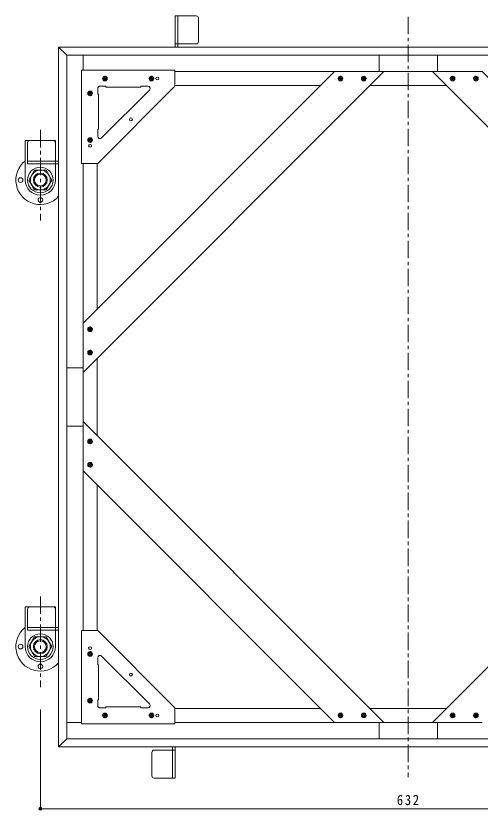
# Model space of a CAD drawing. Units: millimetres, scale not verified. Extents: x -964 to 1149, y -796 to 763.
# Drawn here: x 88 to 487, y 47 to 728 of the extents above; entities that cross this region are included whole.
import ezdxf

# ---------------------------------------------------------------- set-up
doc = ezdxf.new("R2010")
doc.units = ezdxf.units.MM
doc.header["$LTSCALE"] = 3
doc.header["$PDMODE"] = 32
doc.header["$PDSIZE"] = 2.4
doc.linetypes.add('CHAIN1', pattern=[8, 5, -1, 1, -1])
doc.linetypes.add('DASHED1', pattern=[1.8, 1.2, -0.6])
for name, color, linetype, lineweight in [('0-1', 2, 'Continuous', 9), ('0-4', 7, 'Continuous', 9), ('0-5', 6, 'Continuous', 5), ('0-6', 3, 'Continuous', 9), ('0-9', 2, 'Continuous', 9), ('0-A', 3, 'Continuous', 9), ('0-B', 4, 'Continuous', 9), ('0-C', 4, 'Continuous', 9)]:
    doc.layers.add(name, color=color, linetype=linetype, lineweight=lineweight)
doc.styles.add('ＭＳ ゴシック', font='')
doc.styles.get('ＭＳ ゴシック').set_extended_font_data('MS Gothic')

msp = doc.modelspace()

# ---------------------------------------------------------------- linework, layer by layer
at = {"layer": '0-1', "linetype": 'CHAIN1'}
for p, q in [((425.193, 726.793), (425.193, 74.814)), ((109.493, 629.82), (109.493, 552.052)), ((109.493, 229.82), (109.493, 152.053))]:
    msp.add_line(p, q, dxfattribs=at)
at = {"layer": '0-1'}
for p, q in [((125.193, 700.804), (132.193, 693.804)), ((725.193, 700.804), (125.193, 700.804)), ((125.193, 100.804), (125.193, 700.804)), ((718.193, 693.804), (132.193, 693.804)), ((132.193, 107.804), (132.193, 693.804)), ((125.193, 100.804), (132.193, 107.804)), ((718.193, 107.804), (132.193, 107.804)), ((725.193, 100.804), (125.193, 100.804))]:
    msp.add_line(p, q, dxfattribs=at)
at = {"layer": '0-1', "color": 3}
for p, q in [((96.493, 620.804), (96.493, 586.803)), ((122.493, 600.804), (122.493, 586.803)), ((96.493, 220.804), (96.493, 186.804)), ((122.493, 200.804), (122.493, 186.804))]:
    msp.add_line(p, q, dxfattribs=at)
for points in [[(96.493, 620.804), (122.493, 620.804), (122.493, 603.104)], [(96.493, 220.804), (122.493, 220.804), (122.493, 203.104)]]:
    msp.add_lwpolyline(points, dxfattribs=at)
at = {"layer": '0-1', "color": 4}
for points in [[(114.4, 595.301), (104.585, 595.301), (99.678, 586.801), (104.585, 578.301), (114.4, 578.301), (119.308, 586.801)], [(114.4, 195.301), (104.585, 195.301), (99.678, 186.801), (104.585, 178.301), (114.4, 178.301), (119.308, 186.801)]]:
    msp.add_lwpolyline(points, close=True, dxfattribs=at)
for centre, radius in [((109.493, 586.801), 11), ((109.493, 586.801), 8.5), ((109.493, 586.801), 6), ((109.493, 586.801), 5), ((109.493, 186.801), 11), ((109.493, 186.801), 8.5), ((109.493, 186.801), 6), ((109.493, 186.801), 5)]:
    msp.add_circle(centre, radius, dxfattribs=at)
at = {"layer": '0-1', "color": 6, "lineweight": 5}
for centre in [(109.493, 586.801), (109.493, 186.801)]:
    msp.add_arc(centre, 13, 180, 0, dxfattribs=at)
at = {"layer": '0-4'}
for p, q in [((109.493, 132.915), (109.493, 46.966)), ((109.493, 47.866), (740.893, 47.866))]:
    msp.add_line(p, q, dxfattribs=at)
msp.add_point((109.493, 47.866), dxfattribs=at)
at = {"layer": '0-5'}
for p, q in [((146.193, 681.103), (146.193, 693.804)), ((144.893, 121.804), (132.193, 121.804))]:
    msp.add_line(p, q, dxfattribs=at)
at = {"layer": '0-6'}
for p, q in [((225.193, 700.804), (225.193, 727.504)), ((243.193, 727.504), (225.193, 727.504)), ((227.493, 700.804), (227.493, 727.504)), ((245.193, 725.504), (245.193, 705.504)), ((243.193, 703.504), (227.493, 703.504)), ((100.493, 620.804), (120.493, 620.804)), ((98.493, 618.804), (98.493, 600.804)), ((122.493, 618.804), (122.493, 603.104)), ((125.193, 603.104), (98.493, 603.104)), ((125.193, 600.804), (98.493, 600.804)), ((98.493, 218.804), (98.493, 200.804)), ((100.493, 220.804), (120.493, 220.804)), ((122.493, 218.804), (122.493, 203.104)), ((125.193, 203.104), (98.493, 203.104)), ((125.193, 200.804), (98.493, 200.804)), ((205.193, 76.104), (205.193, 96.104)), ((207.193, 98.104), (222.893, 98.104)), ((222.893, 100.804), (222.893, 74.104)), ((225.193, 100.804), (225.193, 74.104)), ((207.193, 74.104), (225.193, 74.104))]:
    msp.add_line(p, q, dxfattribs=at)
at = {"layer": '0-6', "linetype": 'DASHED1'}
for p, q in [((227.493, 703.504), (225.193, 703.504)), ((122.493, 603.104), (122.493, 600.804)), ((122.493, 203.104), (122.493, 200.804)), ((222.893, 98.104), (225.193, 98.104))]:
    msp.add_line(p, q, dxfattribs=at)
at = {"layer": '0-6'}
for centre, start, end in [((243.193, 725.504), 0, 90), ((243.193, 705.504), 270, 0), ((100.493, 618.804), 90, 180), ((120.493, 618.804), 0, 90), ((100.493, 218.804), 90, 180), ((120.493, 218.804), 0, 90), ((207.193, 96.104), 90, 180), ((207.193, 76.104), 180, 270)]:
    msp.add_arc(centre, 2, start, end, dxfattribs=at)
at = {"layer": '0-9'}
for centre in [(92.493, 586.801), (109.493, 569.801), (92.493, 186.801), (109.493, 169.801)]:
    msp.add_circle(centre, 2, dxfattribs=at)
for centre in [(109.493, 586.801), (109.493, 186.801)]:
    msp.add_arc(centre, 21, 128.24654, 318.38464, dxfattribs=at)
at = {"layer": '0-A'}
for p, q in [((400.193, 693.804), (400.193, 679.804)), ((450.193, 693.804), (450.193, 679.804)), ((144.893, 681.103), (224.893, 681.103)), ((144.893, 681.103), (144.893, 601.104)), ((224.893, 681.103), (224.893, 667.304)), ((158.693, 601.104), (224.893, 667.304)), ((160.693, 667.304), (165.693, 667.304)), ((165.693, 666.504), (165.693, 667.304)), ((195.693, 666.504), (195.693, 667.304)), ((201.68, 667.304), (195.693, 667.304)), ((158.693, 665.304), (158.693, 660.304)), ((203.094, 663.889), (162.107, 622.903)), ((165.693, 666.504), (195.693, 666.504)), ((159.493, 660.304), (158.693, 660.304)), ((159.493, 660.304), (159.493, 630.304)), ((159.493, 630.304), (158.693, 630.304)), ((158.693, 624.317), (158.693, 630.304)), ((144.893, 601.104), (158.693, 601.104)), ((132.193, 425.804), (146.193, 425.804)), ((132.193, 375.804), (146.193, 375.804)), ((144.893, 120.504), (144.893, 200.504)), ((144.893, 200.504), (158.693, 200.504)), ((224.893, 134.304), (158.693, 200.504)), ((158.693, 177.291), (158.693, 171.304)), ((162.107, 178.705), (203.094, 137.718)), ((159.493, 171.304), (158.693, 171.304)), ((159.493, 141.304), (159.493, 171.304)), ((159.493, 141.304), (158.693, 141.304)), ((158.693, 136.304), (158.693, 141.304)), ((160.693, 134.304), (165.693, 134.304)), ((165.693, 135.104), (165.693, 134.304)), ((165.693, 135.104), (195.693, 135.104)), ((195.693, 135.104), (195.693, 134.304)), ((201.68, 134.304), (195.693, 134.304)), ((224.893, 120.504), (224.893, 134.304)), ((144.893, 120.504), (224.893, 120.504)), ((400.193, 107.804), (400.193, 121.804)), ((450.193, 107.804), (450.193, 121.804))]:
    msp.add_line(p, q, dxfattribs=at)
for centre in [(209.893, 673.804), (187.197, 638.8), (152.193, 616.104), (152.193, 185.504), (187.197, 162.808), (209.893, 127.804)]:
    msp.add_circle(centre, 1.25, dxfattribs=at)
for centre, start, end in [((160.693, 665.304), 90, 180), ((201.68, 665.304), 315.00075, 90), ((160.693, 624.317), 180, 314.99925), ((160.693, 177.291), 45.00075, 180), ((160.693, 136.304), 180, 270), ((201.68, 136.304), 270, 44.99925)]:
    msp.add_arc(centre, 2, start, end, dxfattribs=at)
at = {"layer": '0-B', "color": 6, "lineweight": 5}
for p, q in [((404.287, 679.804), (146.193, 421.71)), ((361.861, 679.804), (146.193, 464.136)), ((361.861, 679.804), (404.287, 679.804)), ((704.193, 421.71), (446.099, 679.804)), ((146.193, 464.136), (146.193, 421.71)), ((146.193, 379.898), (404.287, 121.804)), ((146.193, 337.471), (146.193, 379.898)), ((446.099, 121.804), (704.193, 379.898)), ((488.525, 121.804), (446.099, 121.804))]:
    msp.add_line(p, q, dxfattribs=at)
at = {"layer": '0-B'}
for p, q in [((224.893, 679.804), (361.861, 679.804)), ((404.287, 679.804), (446.099, 679.804)), ((224.893, 667.804), (349.861, 667.804)), ((392.287, 667.804), (458.099, 667.804)), ((146.193, 601.104), (146.193, 464.136)), ((158.193, 601.104), (158.193, 476.136)), ((158.193, 433.71), (158.193, 367.898)), ((146.193, 421.71), (146.193, 379.898)), ((146.193, 337.471), (146.193, 200.504)), ((158.193, 325.471), (158.193, 200.504)), ((225.393, 133.804), (349.861, 133.804)), ((392.287, 133.804), (458.099, 133.804)), ((224.893, 121.804), (361.861, 121.804)), ((404.287, 121.804), (446.099, 121.804))]:
    msp.add_line(p, q, dxfattribs=at)
at = {"layer": '0-B', "color": 6, "lineweight": 5}
for points in [[(704.193, 464.136), (488.525, 679.804), (446.099, 679.804)], [(146.193, 337.471), (361.861, 121.804), (404.287, 121.804)]]:
    msp.add_lwpolyline(points, dxfattribs=at)
at = {"layer": '0-C'}
for p, q in [((162.969, 673.257), (165.439, 675.728)), ((165.72, 671.983), (163.072, 674.631)), ((163.648, 672.239), (166.458, 675.049)), ((166.615, 672.786), (163.875, 675.525)), ((166.841, 674.256), (165.345, 675.752)), ((202.969, 673.257), (205.439, 675.728)), ((205.72, 671.983), (203.072, 674.631)), ((203.648, 672.239), (206.458, 675.049)), ((206.615, 672.786), (203.875, 675.525)), ((206.841, 674.256), (205.346, 675.752)), ((365.15, 673.257), (367.62, 675.728)), ((367.901, 671.983), (365.253, 674.631)), ((365.828, 672.239), (368.639, 675.049)), ((368.795, 672.786), (366.056, 675.525)), ((369.022, 674.256), (367.526, 675.752)), ((385.15, 673.257), (387.62, 675.728)), ((387.901, 671.983), (385.253, 674.631)), ((385.828, 672.239), (388.639, 675.049)), ((388.795, 672.786), (386.056, 675.525)), ((389.022, 674.256), (387.526, 675.752)), ((461.491, 672.976), (464.139, 675.624)), ((461.53, 674.713), (462.403, 675.585)), ((461.747, 675.049), (464.558, 672.239)), ((462.294, 672.082), (465.034, 674.822)), ((462.766, 675.727), (465.236, 673.257)), ((481.491, 672.976), (484.139, 675.624)), ((481.531, 674.713), (482.403, 675.585)), ((481.747, 675.049), (484.557, 672.239)), ((482.294, 672.082), (485.034, 674.822)), ((482.766, 675.727), (485.236, 673.257)), ((163.984, 672.022), (163.112, 672.895)), ((164.91, 671.804), (166.893, 673.787)), ((203.984, 672.022), (203.111, 672.895)), ((204.91, 671.804), (206.893, 673.787)), ((366.165, 672.022), (365.292, 672.895)), ((367.09, 671.804), (369.074, 673.787)), ((386.165, 672.022), (385.292, 672.895)), ((387.09, 671.804), (389.074, 673.787)), ((461.312, 673.787), (463.296, 671.804)), ((463.764, 671.855), (465.26, 673.351)), ((481.312, 673.787), (483.296, 671.804)), ((483.764, 671.855), (485.26, 673.351)), ((150.269, 660.557), (152.739, 663.028)), ((153.02, 659.283), (150.372, 661.931)), ((150.948, 659.539), (153.758, 662.349)), ((153.915, 660.086), (151.175, 662.825)), ((152.209, 659.104), (154.193, 661.087)), ((154.141, 661.556), (152.645, 663.052)), ((151.284, 659.322), (150.412, 660.195)), ((150.269, 620.557), (152.739, 623.028)), ((153.02, 619.283), (150.372, 621.931)), ((151.284, 619.322), (150.412, 620.195)), ((150.948, 619.539), (153.758, 622.349)), ((153.915, 620.086), (151.175, 622.825)), ((152.209, 619.104), (154.193, 621.087)), ((154.141, 621.556), (152.645, 623.052)), ((150.269, 458.376), (152.739, 460.847)), ((153.02, 457.102), (150.372, 459.75)), ((151.284, 457.141), (150.412, 458.014)), ((150.948, 457.358), (153.758, 460.168)), ((153.915, 457.905), (151.175, 460.644)), ((152.209, 456.923), (154.193, 458.906)), ((154.141, 459.375), (152.645, 460.871)), ((150.269, 438.376), (152.739, 440.847)), ((153.02, 437.102), (150.372, 439.75)), ((151.284, 437.141), (150.412, 438.014)), ((150.948, 437.358), (153.758, 440.168)), ((153.915, 437.905), (151.175, 440.644)), ((152.209, 436.923), (154.193, 438.906)), ((154.141, 439.375), (152.645, 440.871)), ((151.741, 364.633), (150.245, 363.137)), ((152.739, 360.761), (150.269, 363.231)), ((153.211, 364.406), (150.472, 361.666)), ((153.758, 361.439), (150.948, 364.249)), ((154.014, 363.512), (151.366, 360.864)), ((154.193, 362.701), (152.209, 364.684)), ((153.975, 361.776), (153.102, 360.903)), ((151.741, 344.633), (150.245, 343.137)), ((152.739, 340.76), (150.269, 343.231)), ((153.211, 344.406), (150.472, 341.667)), ((153.758, 341.439), (150.948, 344.249)), ((154.014, 343.512), (151.366, 340.864)), ((154.193, 342.701), (152.209, 344.684)), ((153.975, 341.776), (153.102, 340.903)), ((151.741, 182.452), (150.245, 180.956)), ((152.739, 178.58), (150.269, 181.05)), ((153.211, 182.225), (150.472, 179.486)), ((153.758, 179.258), (150.948, 182.069)), ((154.014, 181.331), (151.366, 178.683)), ((154.193, 180.52), (152.209, 182.504)), ((153.975, 179.595), (153.102, 178.722)), ((151.741, 142.452), (150.245, 140.956)), ((152.739, 138.58), (150.269, 141.05)), ((153.211, 142.225), (150.472, 139.486)), ((153.758, 139.258), (150.948, 142.069)), ((154.014, 141.331), (151.366, 138.683)), ((154.193, 140.52), (152.209, 142.504)), ((153.975, 139.595), (153.102, 138.722)), ((164.441, 129.752), (162.945, 128.256)), ((165.911, 129.525), (163.171, 126.786)), ((166.458, 126.558), (163.648, 129.369)), ((166.893, 127.82), (164.91, 129.804)), ((204.441, 129.752), (202.945, 128.256)), ((205.911, 129.525), (203.172, 126.786)), ((206.458, 126.558), (203.648, 129.369)), ((206.893, 127.82), (204.91, 129.804)), ((366.622, 129.752), (365.126, 128.256)), ((368.092, 129.525), (365.352, 126.786)), ((368.639, 126.558), (365.828, 129.369)), ((369.074, 127.82), (367.09, 129.804)), ((386.622, 129.752), (385.126, 128.256)), ((388.092, 129.525), (385.352, 126.786)), ((388.639, 126.558), (385.829, 129.369)), ((389.074, 127.82), (387.091, 129.804)), ((463.296, 129.804), (461.312, 127.82)), ((464.558, 129.369), (461.747, 126.558)), ((462.485, 129.625), (465.133, 126.976)), ((464.221, 129.585), (465.094, 128.713)), ((483.296, 129.804), (481.312, 127.82)), ((484.558, 129.369), (481.747, 126.558)), ((482.485, 129.625), (485.133, 126.976)), ((484.221, 129.585), (485.094, 128.713)), ((165.439, 125.88), (162.969, 128.35)), ((166.714, 128.631), (164.066, 125.983)), ((166.675, 126.895), (165.802, 126.022)), ((205.439, 125.88), (202.969, 128.35)), ((206.714, 128.631), (204.066, 125.983)), ((206.675, 126.895), (205.802, 126.022)), ((367.62, 125.88), (365.15, 128.35)), ((368.895, 128.631), (366.247, 125.983)), ((368.856, 126.895), (367.983, 126.022)), ((387.62, 125.88), (385.15, 128.35)), ((388.895, 128.631), (386.247, 125.983)), ((388.855, 126.895), (387.983, 126.022)), ((461.364, 127.351), (462.86, 125.855)), ((461.591, 128.822), (464.33, 126.082)), ((465.236, 128.35), (462.766, 125.88)), ((481.364, 127.351), (482.86, 125.855)), ((481.591, 128.822), (484.33, 126.082)), ((485.236, 128.35), (482.766, 125.88))]:
    msp.add_line(p, q, dxfattribs=at)
for centre in [(164.893, 673.804), (204.893, 673.804), (367.074, 673.804), (387.074, 673.804), (463.312, 673.804), (483.312, 673.804), (152.193, 661.104), (152.193, 621.104), (152.193, 458.923), (152.193, 438.923), (152.193, 362.684), (152.193, 342.684), (152.193, 180.504), (152.193, 140.504), (164.893, 127.804), (204.893, 127.804), (367.074, 127.804), (387.074, 127.804), (463.312, 127.804), (483.312, 127.804)]:
    msp.add_circle(centre, 2, dxfattribs=at)

# ---------------------------------------------------------------- texts
at = {"layer": '0-4', "color": 2, "insert": (415.443, 50.866), "char_height": 8.798, "attachment_point": 7, "style": 'ＭＳ ゴシック'}
msp.add_mtext('\\T1.27;\\W0.9;632', dxfattribs=at)

doc.saveas('drawing.dxf')
